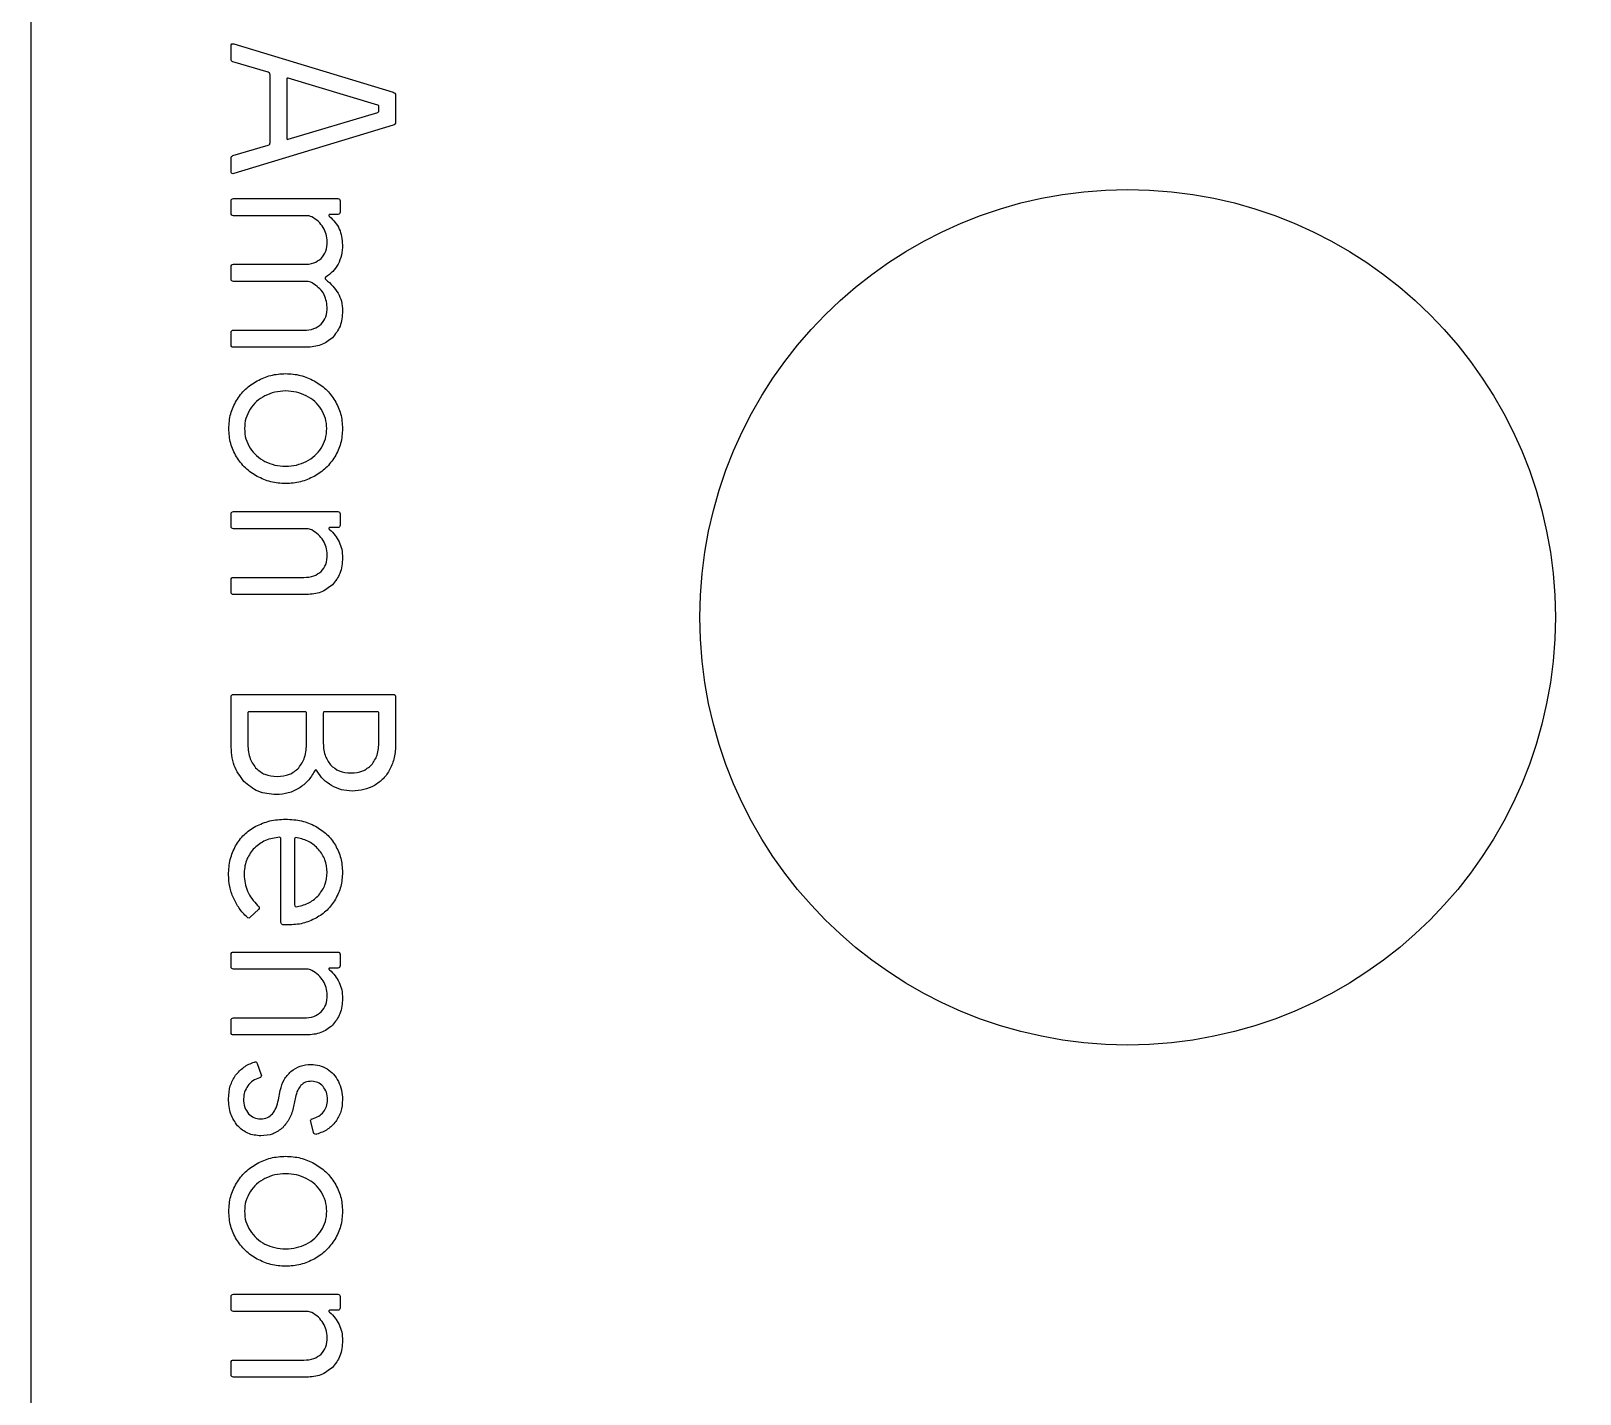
# Model space of a CAD drawing. Header units: millimetres. Extents: x 6.3 to 98.4, y -103.7 to -6.4.
# Drawn here: x 6.35 to 34.6, y -79.23 to -54.37 of the extents above; entities that cross this region are included whole.
import ezdxf

# ---------------------------------------------------------------- set-up
doc = ezdxf.new("R2010")
doc.units = ezdxf.units.MM
doc.layers.get('0').update_dxf_attribs({"linetype": 'CONTINUOUS'})

msp = doc.modelspace()

# ---------------------------------------------------------------- linework, layer by layer
for p, q in [((10, -54.881), (10, -54.641)), ((10.047, -54.606), (12.953, -55.489)), ((10.677, -55.125), (10.034, -54.936)), ((10.711, -56.406), (10.711, -55.172)), ((11.016, -55.249), (11.016, -56.329)), ((12.674, -55.721), (11.041, -55.232)), ((13, -55.545), (13, -56.033)), ((11.041, -56.346), (12.674, -55.858)), ((12.696, -55.832), (12.696, -55.746)), ((12.953, -56.089), (10.047, -56.972)), ((10.034, -56.642), (10.677, -56.453)), ((10, -56.938), (10, -56.698)), ((10.047, -56.972), (10.03, -56.976)), ((10, -57.696), (10, -57.469)), ((10.043, -57.426), (11.946, -57.426)), ((11.989, -57.469), (11.989, -57.675)), ((11.376, -57.739), (10.043, -57.739)), ((11.946, -57.718), (11.804, -57.718)), ((10, -58.896), (10, -58.669)), ((10.043, -58.626), (11.324, -58.626)), ((11.376, -58.939), (10.043, -58.939)), ((10, -60.096), (10, -59.869)), ((10.043, -59.826), (11.324, -59.826)), ((11.376, -60.139), (10.043, -60.139)), ((10, -63.405), (10, -63.178)), ((10.043, -63.135), (11.946, -63.135)), ((11.989, -63.178), (11.989, -63.383)), ((11.38, -63.448), (10.043, -63.448)), ((11.946, -63.426), (11.804, -63.426)), ((10, -64.605), (10, -64.378)), ((10.043, -64.335), (11.324, -64.335)), ((11.376, -64.648), (10.043, -64.648)), ((10, -67.378), (10, -66.512)), ((10.043, -66.469), (12.957, -66.469)), ((13, -66.512), (13, -67.369)), ((10.304, -66.808), (10.304, -67.348)), ((11.354, -66.786), (10.326, -66.786)), ((11.376, -67.348), (11.376, -66.808)), ((11.68, -66.808), (11.68, -67.331)), ((12.674, -66.786), (11.701, -66.786)), ((12.696, -67.331), (12.696, -66.808)), ((10.909, -70.626), (10.909, -69.113)), ((11.157, -69.122), (11.157, -70.301)), ((11.204, -69.083), (11.183, -69.079)), ((10.501, -70.391), (10.347, -70.532)), ((10.043, -71.166), (11.946, -71.166)), ((10, -71.436), (10, -71.209)), ((11.946, -71.458), (11.804, -71.458)), ((11.989, -71.209), (11.989, -71.415)), ((11.38, -71.479), (10.043, -71.479)), ((10, -72.636), (10, -72.409)), ((10.043, -72.366), (11.324, -72.366)), ((11.376, -72.679), (10.043, -72.679)), ((10.424, -73.172), (10.441, -73.168)), ((10.476, -73.198), (10.549, -73.403)), ((10.549, -73.403), (10.553, -73.421)), ((10.861, -73.862), (10.896, -73.691)), ((11.174, -73.815), (11.14, -73.982)), ((11.453, -74.256), (11.449, -74.239)), ((11.504, -74.458), (11.453, -74.256)), ((11.56, -74.488), (11.543, -74.492)), ((10, -77.676), (10, -77.449)), ((10.043, -77.406), (11.946, -77.406)), ((11.989, -77.449), (11.989, -77.655)), ((11.38, -77.719), (10.043, -77.719)), ((11.946, -77.698), (11.804, -77.698)), ((10, -78.876), (10, -78.649)), ((10.043, -78.606), (11.324, -78.606)), ((11.376, -78.919), (10.043, -78.919))]:
    msp.add_line(p, q)
msp.add_lwpolyline([(6.35, -98.694, 0.414214), (11.35, -103.694), (46.35, -103.694, 0.414214), (51.35, -98.694), (51.35, -11.35, 0.414214), (46.35, -6.35), (11.35, -6.35, 0.414214), (6.35, -11.35)], format="xyb", close=True)
msp.add_circle((26.35, -65.062), 7.8)
for points, knots in [([(10, -54.641), (10.002, -54.627), (10.006, -54.601), (10.033, -54.604), (10.047, -54.606)], [0, 0, 0, 0, 0.003423611, 0.006965806, 0.006965806, 0.006965806, 0.006965806]), ([(10.034, -54.936), (10.024, -54.93), (10.003, -54.918), (10.001, -54.893), (10, -54.881)], [0, 0, 0, 0, 0.003279932, 0.006918092, 0.006918092, 0.006918092, 0.006918092]), ([(10.711, -55.172), (10.71, -55.161), (10.707, -55.14), (10.687, -55.13), (10.677, -55.125)], [0, 0, 0, 0, 0.003016823, 0.00616802, 0.00616802, 0.00616802, 0.00616802]), ([(11.041, -55.232), (11.034, -55.231), (11.02, -55.23), (11.017, -55.243), (11.016, -55.249)], [0, 0, 0, 0, 0.001940416, 0.00357249, 0.00357249, 0.00357249, 0.00357249]), ([(12.953, -55.489), (12.967, -55.494), (12.994, -55.502), (12.998, -55.531), (13, -55.545)], [0, 0, 0, 0, 0.003977339, 0.007908035, 0.007908035, 0.007908035, 0.007908035]), ([(12.696, -55.746), (12.695, -55.741), (12.692, -55.729), (12.681, -55.723), (12.674, -55.721)], [0, 0, 0, 0, 0.00159247, 0.003524035, 0.003524035, 0.003524035, 0.003524035]), ([(12.674, -55.858), (12.681, -55.855), (12.692, -55.85), (12.695, -55.837), (12.696, -55.832)], [0, 0, 0, 0, 0.001931565, 0.003524484, 0.003524484, 0.003524484, 0.003524484]), ([(13, -56.033), (12.998, -56.048), (12.994, -56.076), (12.967, -56.085), (12.953, -56.089)], [0, 0, 0, 0, 0.00393115, 0.007908271, 0.007908271, 0.007908271, 0.007908271]), ([(10.677, -56.453), (10.687, -56.448), (10.707, -56.439), (10.71, -56.417), (10.711, -56.406)], [0, 0, 0, 0, 0.003151198, 0.006168935, 0.006168935, 0.006168935, 0.006168935]), ([(11.016, -56.329), (11.017, -56.336), (11.019, -56.351), (11.034, -56.348), (11.041, -56.346)], [0, 0, 0, 0, 0.001831255, 0.003759823, 0.003759823, 0.003759823, 0.003759823]), ([(10, -56.698), (10.001, -56.685), (10.003, -56.66), (10.024, -56.648), (10.034, -56.642)], [0, 0, 0, 0, 0.00363816, 0.006917796, 0.006917796, 0.006917796, 0.006917796]), ([(10.03, -56.976), (10.021, -56.974), (10.002, -56.969), (10.001, -56.949), (10, -56.938)], [0, 0, 0, 0, 0.002447866, 0.005436015, 0.005436015, 0.005436015, 0.005436015]), ([(10, -57.469), (10.002, -57.457), (10.005, -57.432), (10.03, -57.428), (10.043, -57.426)], [0, 0, 0, 0, 0.003388223, 0.006776398, 0.006776398, 0.006776398, 0.006776398]), ([(11.946, -57.426), (11.958, -57.428), (11.983, -57.432), (11.987, -57.457), (11.989, -57.469)], [0, 0, 0, 0, 0.003388162, 0.006776389, 0.006776389, 0.006776389, 0.006776389]), ([(10.043, -57.739), (10.03, -57.737), (10.005, -57.734), (10.002, -57.709), (10, -57.696)], [0, 0, 0, 0, 0.003388176, 0.006776398, 0.006776398, 0.006776398, 0.006776398]), ([(11.47, -57.761), (11.455, -57.754), (11.425, -57.742), (11.392, -57.74), (11.376, -57.739)], [0, 0, 0, 0, 0.004778473, 0.009736067, 0.009736067, 0.009736067, 0.009736067]), ([(11.68, -57.953), (11.652, -57.916), (11.595, -57.838), (11.513, -57.787), (11.47, -57.761)], [0, 0, 0, 0, 0.01384184, 0.02873808, 0.02873808, 0.02873808, 0.02873808]), ([(11.804, -57.718), (11.799, -57.718), (11.79, -57.718), (11.785, -57.725), (11.783, -57.728)], [0, 0, 0, 0, 0.001418312, 0.002517784, 0.002517784, 0.002517784, 0.002517784]), ([(11.783, -57.728), (11.783, -57.732), (11.783, -57.742), (11.791, -57.748), (11.796, -57.752)], [0, 0, 0, 0, 0.00112995, 0.00283501, 0.00283501, 0.00283501, 0.00283501]), ([(11.796, -57.752), (11.864, -57.824), (12.003, -57.97), (12.022, -58.17), (12.031, -58.271)], [0, 0, 0, 0, 0.02903735, 0.05845554, 0.05845554, 0.05845554, 0.05845554]), ([(11.989, -57.675), (11.987, -57.687), (11.983, -57.712), (11.958, -57.716), (11.946, -57.718)], [0, 0, 0, 0, 0.003388223, 0.006776398, 0.006776398, 0.006776398, 0.006776398]), ([(11.753, -58.211), (11.75, -58.165), (11.744, -58.074), (11.701, -57.993), (11.68, -57.953)], [0, 0, 0, 0, 0.01362206, 0.02700282, 0.02700282, 0.02700282, 0.02700282]), ([(11.644, -58.519), (11.675, -58.477), (11.744, -58.386), (11.75, -58.272), (11.753, -58.211)], [0, 0, 0, 0, 0.01542875, 0.0334234, 0.0334234, 0.0334234, 0.0334234]), ([(12.031, -58.271), (12.029, -58.335), (12.024, -58.458), (11.974, -58.571), (11.95, -58.624)], [0, 0, 0, 0, 0.01923302, 0.0365759, 0.0365759, 0.0365759, 0.0365759]), ([(10, -58.669), (10.002, -58.657), (10.005, -58.632), (10.03, -58.628), (10.043, -58.626)], [0, 0, 0, 0, 0.003388223, 0.006776398, 0.006776398, 0.006776398, 0.006776398]), ([(11.324, -58.626), (11.388, -58.624), (11.505, -58.619), (11.6, -58.55), (11.644, -58.519)], [0, 0, 0, 0, 0.01867521, 0.03433979, 0.03433979, 0.03433979, 0.03433979]), ([(11.95, -58.624), (11.92, -58.671), (11.862, -58.764), (11.772, -58.826), (11.727, -58.858)], [0, 0, 0, 0, 0.01637266, 0.03257021, 0.03257021, 0.03257021, 0.03257021]), ([(10.043, -58.939), (10.03, -58.937), (10.005, -58.934), (10.002, -58.909), (10, -58.896)], [0, 0, 0, 0, 0.003388176, 0.006775946, 0.006775946, 0.006775946, 0.006775946]), ([(11.479, -58.965), (11.463, -58.957), (11.431, -58.942), (11.395, -58.94), (11.376, -58.939)], [0, 0, 0, 0, 0.00509362, 0.01070201, 0.01070201, 0.01070201, 0.01070201]), ([(11.753, -59.406), (11.74, -59.316), (11.713, -59.13), (11.559, -59.021), (11.479, -58.965)], [0, 0, 0, 0, 0.02609594, 0.05407467, 0.05407467, 0.05407467, 0.05407467]), ([(11.727, -58.858), (11.72, -58.864), (11.705, -58.878), (11.719, -58.893), (11.727, -58.901)], [0, 0, 0, 0, 0.002443425, 0.005237259, 0.005237259, 0.005237259, 0.005237259]), ([(11.727, -58.901), (11.772, -58.94), (11.858, -59.015), (11.922, -59.109), (11.952, -59.153)], [0, 0, 0, 0, 0.01784672, 0.03397205, 0.03397205, 0.03397205, 0.03397205]), ([(11.952, -59.153), (11.975, -59.202), (12.024, -59.303), (12.029, -59.416), (12.031, -59.475)], [0, 0, 0, 0, 0.01583722, 0.03341351, 0.03341351, 0.03341351, 0.03341351]), ([(11.644, -59.717), (11.675, -59.675), (11.744, -59.583), (11.75, -59.468), (11.753, -59.406)], [0, 0, 0, 0, 0.01556513, 0.03361256, 0.03361256, 0.03361256, 0.03361256]), ([(12.031, -59.475), (12.026, -59.572), (12.016, -59.756), (11.901, -59.899), (11.847, -59.966)], [0, 0, 0, 0, 0.02849966, 0.05359563, 0.05359563, 0.05359563, 0.05359563]), ([(10, -59.869), (10.002, -59.857), (10.005, -59.832), (10.03, -59.828), (10.043, -59.826)], [0, 0, 0, 0, 0.00338777, 0.006776097, 0.006776097, 0.006776097, 0.006776097]), ([(11.324, -59.826), (11.388, -59.824), (11.506, -59.818), (11.6, -59.749), (11.644, -59.717)], [0, 0, 0, 0, 0.01868302, 0.03443038, 0.03443038, 0.03443038, 0.03443038]), ([(10.043, -60.139), (10.03, -60.137), (10.005, -60.134), (10.002, -60.109), (10, -60.096)], [0, 0, 0, 0, 0.003388025, 0.0067767, 0.0067767, 0.0067767, 0.0067767]), ([(11.847, -59.966), (11.78, -60.016), (11.64, -60.121), (11.466, -60.133), (11.376, -60.139)], [0, 0, 0, 0, 0.02470774, 0.05120827, 0.05120827, 0.05120827, 0.05120827]), ([(10.474, -60.75), (10.555, -60.712), (10.72, -60.635), (10.902, -60.624), (10.994, -60.619)], [0, 0, 0, 0, 0.02677047, 0.0541271, 0.0541271, 0.0541271, 0.0541271]), ([(10.994, -60.619), (11.086, -60.624), (11.268, -60.635), (11.433, -60.712), (11.515, -60.75)], [0, 0, 0, 0, 0.02735666, 0.05412713, 0.05412713, 0.05412713, 0.05412713]), ([(10.096, -61.11), (10.147, -61.037), (10.249, -60.892), (10.398, -60.797), (10.474, -60.75)], [0, 0, 0, 0, 0.02622018, 0.05260107, 0.05260107, 0.05260107, 0.05260107]), ([(10.994, -60.936), (10.928, -60.94), (10.797, -60.946), (10.676, -60.999), (10.617, -61.024)], [0, 0, 0, 0, 0.01983623, 0.03900445, 0.03900445, 0.03900445, 0.03900445]), ([(11.371, -61.024), (11.312, -60.999), (11.192, -60.946), (11.061, -60.94), (10.994, -60.936)], [0, 0, 0, 0, 0.01916822, 0.03900448, 0.03900448, 0.03900448, 0.03900448]), ([(11.515, -60.75), (11.59, -60.797), (11.74, -60.892), (11.841, -61.037), (11.892, -61.11)], [0, 0, 0, 0, 0.02638086, 0.05260107, 0.05260107, 0.05260107, 0.05260107]), ([(9.957, -61.622), (9.963, -61.531), (9.973, -61.35), (10.056, -61.189), (10.096, -61.11)], [0, 0, 0, 0, 0.0271706, 0.05359164, 0.05359164, 0.05359164, 0.05359164]), ([(10.345, -61.268), (10.316, -61.323), (10.256, -61.433), (10.248, -61.558), (10.244, -61.622)], [0, 0, 0, 0, 0.01829302, 0.03715811, 0.03715811, 0.03715811, 0.03715811]), ([(10.617, -61.024), (10.563, -61.056), (10.456, -61.119), (10.382, -61.219), (10.345, -61.268)], [0, 0, 0, 0, 0.01861852, 0.03689883, 0.03689883, 0.03689883, 0.03689883]), ([(11.644, -61.268), (11.607, -61.219), (11.533, -61.119), (11.425, -61.056), (11.371, -61.024)], [0, 0, 0, 0, 0.01828029, 0.03689884, 0.03689884, 0.03689884, 0.03689884]), ([(11.744, -61.622), (11.74, -61.558), (11.733, -61.433), (11.673, -61.323), (11.644, -61.268)], [0, 0, 0, 0, 0.01886509, 0.03715812, 0.03715812, 0.03715812, 0.03715812]), ([(11.892, -61.11), (11.933, -61.189), (12.015, -61.35), (12.026, -61.531), (12.031, -61.622)], [0, 0, 0, 0, 0.02642148, 0.0535916, 0.0535916, 0.0535916, 0.0535916]), ([(10.096, -62.134), (10.056, -62.055), (9.973, -61.894), (9.963, -61.714), (9.957, -61.622)], [0, 0, 0, 0, 0.0264206, 0.0535912, 0.0535912, 0.0535912, 0.0535912]), ([(10.244, -61.622), (10.248, -61.686), (10.256, -61.811), (10.316, -61.921), (10.345, -61.976)], [0, 0, 0, 0, 0.01886509, 0.03715812, 0.03715812, 0.03715812, 0.03715812]), ([(11.644, -61.976), (11.673, -61.921), (11.733, -61.811), (11.74, -61.686), (11.744, -61.622)], [0, 0, 0, 0, 0.01829304, 0.03715812, 0.03715812, 0.03715812, 0.03715812]), ([(12.031, -61.622), (12.026, -61.714), (12.015, -61.894), (11.933, -62.055), (11.892, -62.134)], [0, 0, 0, 0, 0.0271706, 0.0535912, 0.0535912, 0.0535912, 0.0535912]), ([(10.474, -62.494), (10.398, -62.447), (10.249, -62.352), (10.147, -62.207), (10.096, -62.134)], [0, 0, 0, 0, 0.02638086, 0.05260143, 0.05260143, 0.05260143, 0.05260143]), ([(10.345, -61.976), (10.382, -62.025), (10.456, -62.125), (10.563, -62.188), (10.617, -62.22)], [0, 0, 0, 0, 0.01828031, 0.03689856, 0.03689856, 0.03689856, 0.03689856]), ([(11.371, -62.22), (11.425, -62.188), (11.533, -62.125), (11.607, -62.025), (11.644, -61.976)], [0, 0, 0, 0, 0.01861828, 0.03689857, 0.03689857, 0.03689857, 0.03689857]), ([(11.892, -62.134), (11.841, -62.207), (11.74, -62.352), (11.59, -62.447), (11.515, -62.494)], [0, 0, 0, 0, 0.02622058, 0.05260144, 0.05260144, 0.05260144, 0.05260144]), ([(10.617, -62.22), (10.676, -62.245), (10.797, -62.298), (10.928, -62.304), (10.994, -62.308)], [0, 0, 0, 0, 0.01916838, 0.03900461, 0.03900461, 0.03900461, 0.03900461]), ([(10.994, -62.308), (11.061, -62.304), (11.192, -62.298), (11.312, -62.245), (11.371, -62.22)], [0, 0, 0, 0, 0.01983626, 0.03900464, 0.03900464, 0.03900464, 0.03900464]), ([(10.994, -62.625), (10.902, -62.62), (10.72, -62.609), (10.555, -62.532), (10.474, -62.494)], [0, 0, 0, 0, 0.02735663, 0.0541271, 0.0541271, 0.0541271, 0.0541271]), ([(11.515, -62.494), (11.433, -62.532), (11.268, -62.609), (11.086, -62.62), (10.994, -62.625)], [0, 0, 0, 0, 0.02677047, 0.05412713, 0.05412713, 0.05412713, 0.05412713]), ([(10, -63.178), (10.002, -63.165), (10.005, -63.14), (10.03, -63.137), (10.043, -63.135)], [0, 0, 0, 0, 0.003388223, 0.006776398, 0.006776398, 0.006776398, 0.006776398]), ([(11.946, -63.135), (11.958, -63.137), (11.983, -63.14), (11.987, -63.165), (11.989, -63.178)], [0, 0, 0, 0, 0.003388162, 0.006776389, 0.006776389, 0.006776389, 0.006776389]), ([(10.043, -63.448), (10.03, -63.446), (10.005, -63.442), (10.002, -63.417), (10, -63.405)], [0, 0, 0, 0, 0.003388176, 0.006776398, 0.006776398, 0.006776398, 0.006776398]), ([(11.47, -63.469), (11.456, -63.463), (11.427, -63.45), (11.396, -63.449), (11.38, -63.448)], [0, 0, 0, 0, 0.004677553, 0.009315764, 0.009315764, 0.009315764, 0.009315764]), ([(11.68, -63.662), (11.652, -63.625), (11.595, -63.547), (11.513, -63.496), (11.47, -63.469)], [0, 0, 0, 0, 0.01384184, 0.02873808, 0.02873808, 0.02873808, 0.02873808]), ([(11.804, -63.426), (11.799, -63.426), (11.79, -63.427), (11.785, -63.434), (11.783, -63.437)], [0, 0, 0, 0, 0.001418402, 0.002517525, 0.002517525, 0.002517525, 0.002517525]), ([(11.783, -63.437), (11.783, -63.441), (11.783, -63.451), (11.791, -63.457), (11.796, -63.461)], [0, 0, 0, 0, 0.00112995, 0.00283501, 0.00283501, 0.00283501, 0.00283501]), ([(11.796, -63.461), (11.832, -63.495), (11.901, -63.562), (11.949, -63.647), (11.971, -63.688)], [0, 0, 0, 0, 0.01485649, 0.0288594, 0.0288594, 0.0288594, 0.0288594]), ([(11.989, -63.383), (11.987, -63.396), (11.983, -63.421), (11.958, -63.425), (11.946, -63.426)], [0, 0, 0, 0, 0.003388223, 0.006776398, 0.006776398, 0.006776398, 0.006776398]), ([(11.753, -63.919), (11.75, -63.873), (11.744, -63.782), (11.701, -63.702), (11.68, -63.662)], [0, 0, 0, 0, 0.01362159, 0.02700278, 0.02700278, 0.02700278, 0.02700278]), ([(11.971, -63.688), (11.989, -63.732), (12.026, -63.826), (12.029, -63.926), (12.031, -63.979)], [0, 0, 0, 0, 0.01423045, 0.02994532, 0.02994532, 0.02994532, 0.02994532]), ([(11.644, -64.228), (11.675, -64.186), (11.744, -64.095), (11.75, -63.981), (11.753, -63.919)], [0, 0, 0, 0, 0.01542875, 0.0334234, 0.0334234, 0.0334234, 0.0334234]), ([(12.031, -63.979), (12.026, -64.077), (12.015, -64.261), (11.901, -64.405), (11.847, -64.472)], [0, 0, 0, 0, 0.02855284, 0.05378229, 0.05378229, 0.05378229, 0.05378229]), ([(10, -64.378), (10.002, -64.365), (10.005, -64.34), (10.03, -64.337), (10.043, -64.335)], [0, 0, 0, 0, 0.003388675, 0.0067767, 0.0067767, 0.0067767, 0.0067767]), ([(11.324, -64.335), (11.388, -64.332), (11.505, -64.327), (11.6, -64.259), (11.644, -64.228)], [0, 0, 0, 0, 0.01867521, 0.03433979, 0.03433979, 0.03433979, 0.03433979]), ([(10.043, -64.648), (10.03, -64.646), (10.005, -64.642), (10.002, -64.617), (10, -64.605)], [0, 0, 0, 0, 0.003388176, 0.006775946, 0.006775946, 0.006775946, 0.006775946]), ([(11.847, -64.472), (11.78, -64.523), (11.641, -64.629), (11.466, -64.641), (11.376, -64.648)], [0, 0, 0, 0, 0.02479253, 0.05130194, 0.05130194, 0.05130194, 0.05130194]), ([(10, -66.512), (10.002, -66.5), (10.005, -66.475), (10.03, -66.471), (10.043, -66.469)], [0, 0, 0, 0, 0.003388223, 0.006776398, 0.006776398, 0.006776398, 0.006776398]), ([(12.957, -66.469), (12.97, -66.471), (12.995, -66.475), (12.998, -66.5), (13, -66.512)], [0, 0, 0, 0, 0.003388176, 0.006776398, 0.006776398, 0.006776398, 0.006776398]), ([(10.326, -66.786), (10.319, -66.787), (10.307, -66.789), (10.305, -66.801), (10.304, -66.808)], [0, 0, 0, 0, 0.001694163, 0.003388053, 0.003388053, 0.003388053, 0.003388053]), ([(11.376, -66.808), (11.375, -66.801), (11.373, -66.789), (11.361, -66.787), (11.354, -66.786)], [0, 0, 0, 0, 0.00169389, 0.003388025, 0.003388025, 0.003388025, 0.003388025]), ([(11.701, -66.786), (11.695, -66.787), (11.683, -66.789), (11.681, -66.801), (11.68, -66.808)], [0, 0, 0, 0, 0.001694135, 0.003388025, 0.003388025, 0.003388025, 0.003388025]), ([(12.696, -66.808), (12.695, -66.801), (12.693, -66.789), (12.681, -66.787), (12.674, -66.786)], [0, 0, 0, 0, 0.00169389, 0.003388053, 0.003388053, 0.003388053, 0.003388053]), ([(10.231, -68.055), (10.164, -67.962), (10.018, -67.761), (10.006, -67.512), (10, -67.378)], [0, 0, 0, 0, 0.03373636, 0.07295146, 0.07295146, 0.07295146, 0.07295146]), ([(10.304, -67.348), (10.307, -67.44), (10.313, -67.607), (10.405, -67.746), (10.446, -67.808)], [0, 0, 0, 0, 0.02696478, 0.04902221, 0.04902221, 0.04902221, 0.04902221]), ([(11.234, -67.808), (11.275, -67.746), (11.367, -67.607), (11.373, -67.44), (11.376, -67.348)], [0, 0, 0, 0, 0.02205743, 0.04902221, 0.04902221, 0.04902221, 0.04902221]), ([(11.68, -67.331), (11.683, -67.415), (11.689, -67.569), (11.774, -67.697), (11.813, -67.755)], [0, 0, 0, 0, 0.02475945, 0.04523969, 0.04523969, 0.04523969, 0.04523969]), ([(12.561, -67.755), (12.6, -67.697), (12.687, -67.57), (12.692, -67.415), (12.696, -67.331)], [0, 0, 0, 0, 0.02055934, 0.04532556, 0.04532556, 0.04532556, 0.04532556]), ([(13, -67.369), (12.997, -67.454), (12.99, -67.615), (12.927, -67.764), (12.897, -67.834)], [0, 0, 0, 0, 0.02525675, 0.04798092, 0.04798092, 0.04798092, 0.04798092]), ([(11.813, -67.755), (11.864, -67.797), (11.971, -67.887), (12.112, -67.896), (12.186, -67.901)], [0, 0, 0, 0, 0.01934666, 0.04097708, 0.04097708, 0.04097708, 0.04097708]), ([(12.186, -67.901), (12.26, -67.896), (12.401, -67.887), (12.509, -67.797), (12.561, -67.755)], [0, 0, 0, 0, 0.02168324, 0.04116273, 0.04116273, 0.04116273, 0.04116273]), ([(10.823, -68.295), (10.709, -68.286), (10.486, -68.268), (10.315, -68.125), (10.231, -68.055)], [0, 0, 0, 0, 0.03333022, 0.06524711, 0.06524711, 0.06524711, 0.06524711]), ([(10.446, -67.808), (10.499, -67.854), (10.613, -67.95), (10.762, -67.96), (10.84, -67.965)], [0, 0, 0, 0, 0.02059631, 0.0434337, 0.0434337, 0.0434337, 0.0434337]), ([(10.84, -67.965), (10.918, -67.96), (11.067, -67.95), (11.181, -67.854), (11.234, -67.808)], [0, 0, 0, 0, 0.02283728, 0.04343386, 0.04343386, 0.04343386, 0.04343386]), ([(11.521, -67.866), (11.485, -67.929), (11.413, -68.053), (11.296, -68.137), (11.239, -68.179)], [0, 0, 0, 0, 0.02136674, 0.0425888, 0.0425888, 0.0425888, 0.0425888]), ([(11.569, -67.866), (11.56, -67.855), (11.544, -67.834), (11.529, -67.856), (11.521, -67.866)], [0, 0, 0, 0, 0.0032657, 0.006372888, 0.006372888, 0.006372888, 0.006372888]), ([(11.832, -68.132), (11.779, -68.096), (11.673, -68.026), (11.603, -67.919), (11.569, -67.866)], [0, 0, 0, 0, 0.01898705, 0.03776949, 0.03776949, 0.03776949, 0.03776949]), ([(12.897, -67.834), (12.86, -67.895), (12.788, -68.014), (12.671, -68.092), (12.614, -68.13)], [0, 0, 0, 0, 0.02104906, 0.04136569, 0.04136569, 0.04136569, 0.04136569]), ([(11.239, -68.179), (11.175, -68.213), (11.044, -68.282), (10.898, -68.29), (10.823, -68.295)], [0, 0, 0, 0, 0.02144211, 0.043596, 0.043596, 0.043596, 0.043596]), ([(12.207, -68.231), (12.14, -68.227), (12.009, -68.219), (11.891, -68.161), (11.832, -68.132)], [0, 0, 0, 0, 0.01981456, 0.03912505, 0.03912505, 0.03912505, 0.03912505]), ([(12.614, -68.13), (12.551, -68.159), (12.422, -68.22), (12.28, -68.227), (12.207, -68.231)], [0, 0, 0, 0, 0.02061266, 0.04229504, 0.04229504, 0.04229504, 0.04229504]), ([(10.081, -69.231), (10.129, -69.159), (10.225, -69.013), (10.373, -68.92), (10.448, -68.873)], [0, 0, 0, 0, 0.02568299, 0.05175303, 0.05175303, 0.05175303, 0.05175303]), ([(10.448, -68.873), (10.532, -68.836), (10.706, -68.758), (10.896, -68.749), (10.994, -68.745)], [0, 0, 0, 0, 0.02731234, 0.05657875, 0.05657875, 0.05657875, 0.05657875]), ([(10.994, -68.745), (11.093, -68.749), (11.282, -68.758), (11.455, -68.834), (11.539, -68.871)], [0, 0, 0, 0, 0.02920722, 0.05631281, 0.05631281, 0.05631281, 0.05631281]), ([(11.539, -68.871), (11.612, -68.917), (11.758, -69.007), (11.855, -69.149), (11.903, -69.218)], [0, 0, 0, 0, 0.02572007, 0.05082016, 0.05082016, 0.05082016, 0.05082016]), ([(10.853, -69.075), (10.765, -69.091), (10.595, -69.123), (10.465, -69.237), (10.403, -69.291)], [0, 0, 0, 0, 0.0263735, 0.05077064, 0.05077064, 0.05077064, 0.05077064]), ([(10.909, -69.113), (10.906, -69.099), (10.9, -69.069), (10.869, -69.073), (10.853, -69.075)], [0, 0, 0, 0, 0.003800211, 0.007991142, 0.007991142, 0.007991142, 0.007991142]), ([(11.183, -69.079), (11.175, -69.082), (11.157, -69.089), (11.157, -69.11), (11.157, -69.122)], [0, 0, 0, 0, 0.002206241, 0.005483783, 0.005483783, 0.005483783, 0.005483783]), ([(11.596, -69.296), (11.542, -69.243), (11.43, -69.137), (11.28, -69.101), (11.204, -69.083)], [0, 0, 0, 0, 0.0223305, 0.04530209, 0.04530209, 0.04530209, 0.04530209]), ([(9.953, -69.756), (9.958, -69.662), (9.967, -69.478), (10.044, -69.312), (10.081, -69.231)], [0, 0, 0, 0, 0.02809566, 0.05450746, 0.05450746, 0.05450746, 0.05450746]), ([(10.403, -69.291), (10.354, -69.358), (10.253, -69.496), (10.242, -69.667), (10.236, -69.756)], [0, 0, 0, 0, 0.0242276, 0.05033154, 0.05033154, 0.05033154, 0.05033154]), ([(11.749, -69.713), (11.743, -69.635), (11.731, -69.482), (11.641, -69.357), (11.596, -69.296)], [0, 0, 0, 0, 0.02297773, 0.04524769, 0.04524769, 0.04524769, 0.04524769]), ([(11.903, -69.218), (11.94, -69.295), (12.017, -69.451), (12.026, -69.625), (12.031, -69.713)], [0, 0, 0, 0, 0.02531897, 0.05160495, 0.05160495, 0.05160495, 0.05160495]), ([(10.041, -70.178), (10.015, -70.111), (9.964, -69.975), (9.956, -69.829), (9.953, -69.756)], [0, 0, 0, 0, 0.02154948, 0.04335741, 0.04335741, 0.04335741, 0.04335741]), ([(10.236, -69.756), (10.247, -69.861), (10.27, -70.074), (10.412, -70.235), (10.484, -70.318)], [0, 0, 0, 0, 0.03074213, 0.06276389, 0.06276389, 0.06276389, 0.06276389]), ([(11.601, -70.127), (11.644, -70.067), (11.732, -69.943), (11.743, -69.791), (11.749, -69.713)], [0, 0, 0, 0, 0.02183037, 0.04468472, 0.04468472, 0.04468472, 0.04468472]), ([(12.031, -69.713), (12.026, -69.801), (12.016, -69.973), (11.94, -70.128), (11.903, -70.204)], [0, 0, 0, 0, 0.02596798, 0.05118778, 0.05118778, 0.05118778, 0.05118778]), ([(10.291, -70.532), (10.24, -70.479), (10.139, -70.374), (10.073, -70.243), (10.041, -70.178)], [0, 0, 0, 0, 0.02194767, 0.04356308, 0.04356308, 0.04356308, 0.04356308]), ([(10.484, -70.318), (10.498, -70.331), (10.521, -70.353), (10.507, -70.38), (10.501, -70.391)], [0, 0, 0, 0, 0.005022391, 0.008309015, 0.008309015, 0.008309015, 0.008309015]), ([(11.157, -70.301), (11.159, -70.315), (11.164, -70.344), (11.194, -70.341), (11.209, -70.339)], [0, 0, 0, 0, 0.003761814, 0.007632316, 0.007632316, 0.007632316, 0.007632316]), ([(11.209, -70.339), (11.285, -70.32), (11.435, -70.284), (11.546, -70.178), (11.601, -70.127)], [0, 0, 0, 0, 0.02324293, 0.04527172, 0.04527172, 0.04527172, 0.04527172]), ([(11.903, -70.204), (11.856, -70.274), (11.762, -70.413), (11.62, -70.504), (11.549, -70.549)], [0, 0, 0, 0, 0.02489261, 0.04986819, 0.04986819, 0.04986819, 0.04986819]), ([(10.347, -70.532), (10.338, -70.539), (10.32, -70.555), (10.301, -70.54), (10.291, -70.532)], [0, 0, 0, 0, 0.00307004, 0.006328717, 0.006328717, 0.006328717, 0.006328717]), ([(11.549, -70.549), (11.471, -70.585), (11.31, -70.66), (11.132, -70.669), (11.041, -70.673)], [0, 0, 0, 0, 0.02569697, 0.05271551, 0.05271551, 0.05271551, 0.05271551]), ([(10.943, -70.669), (10.933, -70.665), (10.913, -70.658), (10.91, -70.637), (10.909, -70.626)], [0, 0, 0, 0, 0.002977022, 0.005891593, 0.005891593, 0.005891593, 0.005891593]), ([(11.041, -70.673), (11.022, -70.673), (10.99, -70.673), (10.957, -70.67), (10.943, -70.669)], [0, 0, 0, 0, 0.005679599, 0.009870567, 0.009870567, 0.009870567, 0.009870567]), ([(10, -71.209), (10.002, -71.197), (10.005, -71.172), (10.03, -71.168), (10.043, -71.166)], [0, 0, 0, 0, 0.003388223, 0.006776398, 0.006776398, 0.006776398, 0.006776398]), ([(11.946, -71.166), (11.958, -71.168), (11.983, -71.172), (11.987, -71.197), (11.989, -71.209)], [0, 0, 0, 0, 0.003388162, 0.006776389, 0.006776389, 0.006776389, 0.006776389]), ([(10.043, -71.479), (10.03, -71.477), (10.005, -71.474), (10.002, -71.449), (10, -71.436)], [0, 0, 0, 0, 0.003388176, 0.006776398, 0.006776398, 0.006776398, 0.006776398]), ([(11.804, -71.458), (11.799, -71.458), (11.79, -71.458), (11.785, -71.465), (11.783, -71.468)], [0, 0, 0, 0, 0.001418312, 0.002517784, 0.002517784, 0.002517784, 0.002517784]), ([(11.783, -71.468), (11.783, -71.472), (11.783, -71.482), (11.791, -71.488), (11.796, -71.492)], [0, 0, 0, 0, 0.00112995, 0.00283501, 0.00283501, 0.00283501, 0.00283501]), ([(11.989, -71.415), (11.987, -71.427), (11.983, -71.452), (11.958, -71.456), (11.946, -71.458)], [0, 0, 0, 0, 0.003388675, 0.0067767, 0.0067767, 0.0067767, 0.0067767]), ([(11.47, -71.501), (11.456, -71.494), (11.427, -71.482), (11.396, -71.48), (11.38, -71.479)], [0, 0, 0, 0, 0.004677717, 0.009315873, 0.009315873, 0.009315873, 0.009315873]), ([(11.68, -71.693), (11.652, -71.656), (11.595, -71.578), (11.513, -71.527), (11.47, -71.501)], [0, 0, 0, 0, 0.01384184, 0.02873808, 0.02873808, 0.02873808, 0.02873808]), ([(11.753, -71.951), (11.75, -71.905), (11.744, -71.814), (11.701, -71.733), (11.68, -71.693)], [0, 0, 0, 0, 0.01362253, 0.02700329, 0.02700329, 0.02700329, 0.02700329]), ([(11.796, -71.492), (11.832, -71.527), (11.901, -71.594), (11.949, -71.678), (11.971, -71.719)], [0, 0, 0, 0, 0.01485614, 0.02885986, 0.02885986, 0.02885986, 0.02885986]), ([(11.971, -71.719), (11.989, -71.764), (12.026, -71.857), (12.029, -71.958), (12.031, -72.011)], [0, 0, 0, 0, 0.01423, 0.02994487, 0.02994487, 0.02994487, 0.02994487]), ([(11.644, -72.259), (11.675, -72.217), (11.744, -72.126), (11.75, -72.012), (11.753, -71.951)], [0, 0, 0, 0, 0.01542834, 0.03342299, 0.03342299, 0.03342299, 0.03342299]), ([(12.031, -72.011), (12.026, -72.108), (12.015, -72.292), (11.901, -72.436), (11.847, -72.503)], [0, 0, 0, 0, 0.02855237, 0.05378222, 0.05378222, 0.05378222, 0.05378222]), ([(11.324, -72.366), (11.388, -72.364), (11.505, -72.359), (11.6, -72.29), (11.644, -72.259)], [0, 0, 0, 0, 0.01867521, 0.03433979, 0.03433979, 0.03433979, 0.03433979]), ([(10, -72.409), (10.002, -72.397), (10.005, -72.372), (10.03, -72.368), (10.043, -72.366)], [0, 0, 0, 0, 0.003388223, 0.006776398, 0.006776398, 0.006776398, 0.006776398]), ([(11.847, -72.503), (11.78, -72.555), (11.641, -72.661), (11.466, -72.673), (11.376, -72.679)], [0, 0, 0, 0, 0.02479278, 0.05130211, 0.05130211, 0.05130211, 0.05130211]), ([(10.043, -72.679), (10.03, -72.677), (10.005, -72.674), (10.002, -72.649), (10, -72.636)], [0, 0, 0, 0, 0.003388326, 0.006776097, 0.006776097, 0.006776097, 0.006776097]), ([(9.953, -73.841), (9.957, -73.761), (9.966, -73.608), (10.044, -73.477), (10.081, -73.414)], [0, 0, 0, 0, 0.02352414, 0.04513398, 0.04513398, 0.04513398, 0.04513398]), ([(10.081, -73.414), (10.128, -73.361), (10.223, -73.252), (10.357, -73.199), (10.424, -73.172)], [0, 0, 0, 0, 0.0210248, 0.0425154, 0.0425154, 0.0425154, 0.0425154]), ([(10.441, -73.168), (10.449, -73.169), (10.466, -73.173), (10.472, -73.189), (10.476, -73.198)], [0, 0, 0, 0, 0.002270328, 0.004861517, 0.004861517, 0.004861517, 0.004861517]), ([(10.553, -73.421), (10.551, -73.429), (10.546, -73.447), (10.529, -73.455), (10.519, -73.459)], [0, 0, 0, 0, 0.002407473, 0.005439974, 0.005439974, 0.005439974, 0.005439974]), ([(10.896, -73.691), (10.914, -73.622), (10.949, -73.489), (11.044, -73.391), (11.091, -73.343)], [0, 0, 0, 0, 0.02082515, 0.04042185, 0.04042185, 0.04042185, 0.04042185]), ([(11.091, -73.343), (11.145, -73.306), (11.255, -73.229), (11.389, -73.22), (11.457, -73.215)], [0, 0, 0, 0, 0.01934272, 0.03947599, 0.03947599, 0.03947599, 0.03947599]), ([(11.457, -73.215), (11.509, -73.218), (11.612, -73.225), (11.703, -73.273), (11.749, -73.296)], [0, 0, 0, 0, 0.01534984, 0.03055837, 0.03055837, 0.03055837, 0.03055837]), ([(11.749, -73.296), (11.791, -73.327), (11.876, -73.388), (11.929, -73.479), (11.956, -73.526)], [0, 0, 0, 0, 0.01537148, 0.03125552, 0.03125552, 0.03125552, 0.03125552]), ([(10.304, -73.607), (10.282, -73.644), (10.238, -73.715), (10.231, -73.799), (10.227, -73.841)], [0, 0, 0, 0, 0.0126981, 0.0249049, 0.0249049, 0.0249049, 0.0249049]), ([(10.519, -73.459), (10.476, -73.475), (10.391, -73.505), (10.333, -73.573), (10.304, -73.607)], [0, 0, 0, 0, 0.01344718, 0.02644053, 0.02644053, 0.02644053, 0.02644053]), ([(11.273, -73.596), (11.251, -73.626), (11.203, -73.691), (11.184, -73.771), (11.174, -73.815)], [0, 0, 0, 0, 0.01084737, 0.0241996, 0.0241996, 0.0241996, 0.0241996]), ([(11.47, -73.523), (11.431, -73.526), (11.357, -73.529), (11.3, -73.575), (11.273, -73.596)], [0, 0, 0, 0, 0.0115022, 0.02148734, 0.02148734, 0.02148734, 0.02148734]), ([(11.676, -73.616), (11.647, -73.589), (11.589, -73.535), (11.51, -73.527), (11.47, -73.523)], [0, 0, 0, 0, 0.01151764, 0.02310604, 0.02310604, 0.02310604, 0.02310604]), ([(11.757, -73.858), (11.755, -73.811), (11.75, -73.723), (11.699, -73.65), (11.676, -73.616)], [0, 0, 0, 0, 0.01370564, 0.02599208, 0.02599208, 0.02599208, 0.02599208]), ([(11.956, -73.526), (11.978, -73.577), (12.023, -73.683), (12.029, -73.799), (12.031, -73.858)], [0, 0, 0, 0, 0.01667398, 0.03429208, 0.03429208, 0.03429208, 0.03429208]), ([(10.118, -74.336), (10.07, -74.266), (9.967, -74.118), (9.958, -73.937), (9.953, -73.841)], [0, 0, 0, 0, 0.02479146, 0.05311148, 0.05311148, 0.05311148, 0.05311148]), ([(10.227, -73.841), (10.229, -73.895), (10.233, -73.995), (10.289, -74.078), (10.315, -74.115)], [0, 0, 0, 0, 0.01600814, 0.02932457, 0.02932457, 0.02932457, 0.02932457]), ([(10.754, -74.117), (10.778, -74.081), (10.831, -74.004), (10.851, -73.912), (10.861, -73.862)], [0, 0, 0, 0, 0.01278011, 0.02788728, 0.02788728, 0.02788728, 0.02788728]), ([(11.14, -73.982), (11.121, -74.057), (11.084, -74.202), (10.987, -74.315), (10.941, -74.37)], [0, 0, 0, 0, 0.02290429, 0.04413013, 0.04413013, 0.04413013, 0.04413013]), ([(11.684, -74.083), (11.706, -74.05), (11.75, -73.982), (11.755, -73.901), (11.757, -73.858)], [0, 0, 0, 0, 0.01141123, 0.02402512, 0.02402512, 0.02402512, 0.02402512]), ([(12.031, -73.858), (12.027, -73.932), (12.019, -74.076), (11.945, -74.199), (11.909, -74.258)], [0, 0, 0, 0, 0.02201617, 0.04245204, 0.04245204, 0.04245204, 0.04245204]), ([(10.315, -74.115), (10.347, -74.142), (10.411, -74.198), (10.497, -74.206), (10.54, -74.209)], [0, 0, 0, 0, 0.01226224, 0.024965, 0.024965, 0.024965, 0.024965]), ([(10.54, -74.209), (10.583, -74.206), (10.665, -74.2), (10.725, -74.144), (10.754, -74.117)], [0, 0, 0, 0, 0.01242963, 0.02394725, 0.02394725, 0.02394725, 0.02394725]), ([(11.449, -74.239), (11.451, -74.231), (11.455, -74.213), (11.473, -74.208), (11.483, -74.205)], [0, 0, 0, 0, 0.002307974, 0.005182851, 0.005182851, 0.005182851, 0.005182851]), ([(11.483, -74.205), (11.523, -74.192), (11.6, -74.167), (11.657, -74.11), (11.684, -74.083)], [0, 0, 0, 0, 0.01241642, 0.02385165, 0.02385165, 0.02385165, 0.02385165]), ([(11.909, -74.258), (11.863, -74.31), (11.766, -74.416), (11.63, -74.463), (11.56, -74.488)], [0, 0, 0, 0, 0.02038894, 0.04238026, 0.04238026, 0.04238026, 0.04238026]), ([(10.54, -74.518), (10.458, -74.511), (10.298, -74.496), (10.177, -74.389), (10.118, -74.336)], [0, 0, 0, 0, 0.02384946, 0.04709157, 0.04709157, 0.04709157, 0.04709157]), ([(10.941, -74.37), (10.884, -74.413), (10.766, -74.503), (10.618, -74.513), (10.54, -74.518)], [0, 0, 0, 0, 0.02082337, 0.04357215, 0.04357215, 0.04357215, 0.04357215]), ([(11.543, -74.492), (11.535, -74.49), (11.516, -74.486), (11.509, -74.468), (11.504, -74.458)], [0, 0, 0, 0, 0.002407826, 0.005439907, 0.005439907, 0.005439907, 0.005439907]), ([(10.096, -75.381), (10.147, -75.309), (10.249, -75.164), (10.398, -75.069), (10.474, -75.021)], [0, 0, 0, 0, 0.02622055, 0.05260144, 0.05260144, 0.05260144, 0.05260144]), ([(10.474, -75.021), (10.555, -74.983), (10.72, -74.906), (10.902, -74.896), (10.994, -74.891)], [0, 0, 0, 0, 0.02677047, 0.05412704, 0.05412704, 0.05412704, 0.05412704]), ([(10.994, -74.891), (11.086, -74.896), (11.268, -74.906), (11.433, -74.983), (11.515, -75.021)], [0, 0, 0, 0, 0.0273566, 0.05412707, 0.05412707, 0.05412707, 0.05412707]), ([(11.515, -75.021), (11.59, -75.069), (11.74, -75.164), (11.841, -75.309), (11.892, -75.381)], [0, 0, 0, 0, 0.02638115, 0.05260135, 0.05260135, 0.05260135, 0.05260135]), ([(9.957, -75.893), (9.963, -75.802), (9.973, -75.621), (10.056, -75.461), (10.096, -75.381)], [0, 0, 0, 0, 0.02717013, 0.05359116, 0.05359116, 0.05359116, 0.05359116]), ([(10.617, -75.296), (10.563, -75.327), (10.456, -75.391), (10.382, -75.49), (10.345, -75.54)], [0, 0, 0, 0, 0.01861825, 0.03689856, 0.03689856, 0.03689856, 0.03689856]), ([(10.994, -75.208), (10.928, -75.211), (10.797, -75.218), (10.676, -75.27), (10.617, -75.296)], [0, 0, 0, 0, 0.01983623, 0.03900445, 0.03900445, 0.03900445, 0.03900445]), ([(11.371, -75.296), (11.312, -75.27), (11.192, -75.218), (11.061, -75.211), (10.994, -75.208)], [0, 0, 0, 0, 0.01916805, 0.03900437, 0.03900437, 0.03900437, 0.03900437]), ([(11.644, -75.54), (11.607, -75.49), (11.533, -75.391), (11.425, -75.327), (11.371, -75.296)], [0, 0, 0, 0, 0.01828029, 0.03689857, 0.03689857, 0.03689857, 0.03689857]), ([(11.892, -75.381), (11.933, -75.461), (12.015, -75.621), (12.026, -75.802), (12.031, -75.893)], [0, 0, 0, 0, 0.02642104, 0.05359117, 0.05359117, 0.05359117, 0.05359117]), ([(10.345, -75.54), (10.316, -75.594), (10.256, -75.705), (10.248, -75.83), (10.244, -75.893)], [0, 0, 0, 0, 0.01829346, 0.03715808, 0.03715808, 0.03715808, 0.03715808]), ([(11.744, -75.893), (11.74, -75.83), (11.733, -75.705), (11.673, -75.594), (11.644, -75.54)], [0, 0, 0, 0, 0.01886509, 0.03715812, 0.03715812, 0.03715812, 0.03715812]), ([(10.096, -76.406), (10.056, -76.326), (9.973, -76.165), (9.963, -75.985), (9.957, -75.893)], [0, 0, 0, 0, 0.0264206, 0.05359167, 0.05359167, 0.05359167, 0.05359167]), ([(10.244, -75.893), (10.248, -75.957), (10.256, -76.082), (10.316, -76.193), (10.345, -76.247)], [0, 0, 0, 0, 0.01886509, 0.03715856, 0.03715856, 0.03715856, 0.03715856]), ([(11.644, -76.247), (11.673, -76.193), (11.733, -76.082), (11.74, -75.957), (11.744, -75.893)], [0, 0, 0, 0, 0.01829304, 0.03715859, 0.03715859, 0.03715859, 0.03715859]), ([(12.031, -75.893), (12.026, -75.985), (12.015, -76.165), (11.933, -76.326), (11.892, -76.406)], [0, 0, 0, 0, 0.0271706, 0.05359164, 0.05359164, 0.05359164, 0.05359164]), ([(10.345, -76.247), (10.382, -76.296), (10.456, -76.396), (10.563, -76.459), (10.617, -76.491)], [0, 0, 0, 0, 0.01828031, 0.03689856, 0.03689856, 0.03689856, 0.03689856]), ([(11.371, -76.491), (11.425, -76.459), (11.533, -76.396), (11.607, -76.296), (11.644, -76.247)], [0, 0, 0, 0, 0.01861828, 0.03689857, 0.03689857, 0.03689857, 0.03689857]), ([(10.474, -76.766), (10.398, -76.718), (10.249, -76.623), (10.147, -76.478), (10.096, -76.406)], [0, 0, 0, 0, 0.02638115, 0.05260134, 0.05260134, 0.05260134, 0.05260134]), ([(10.617, -76.491), (10.676, -76.517), (10.797, -76.569), (10.928, -76.576), (10.994, -76.579)], [0, 0, 0, 0, 0.01916822, 0.03900445, 0.03900445, 0.03900445, 0.03900445]), ([(10.994, -76.579), (11.061, -76.576), (11.192, -76.569), (11.312, -76.517), (11.371, -76.491)], [0, 0, 0, 0, 0.01983626, 0.03900448, 0.03900448, 0.03900448, 0.03900448]), ([(11.892, -76.406), (11.841, -76.478), (11.74, -76.623), (11.59, -76.718), (11.515, -76.766)], [0, 0, 0, 0, 0.02622021, 0.05260135, 0.05260135, 0.05260135, 0.05260135]), ([(10.994, -76.896), (10.902, -76.891), (10.72, -76.881), (10.555, -76.804), (10.474, -76.766)], [0, 0, 0, 0, 0.02735663, 0.05412692, 0.05412692, 0.05412692, 0.05412692]), ([(11.515, -76.766), (11.433, -76.804), (11.268, -76.881), (11.086, -76.891), (10.994, -76.896)], [0, 0, 0, 0, 0.02677029, 0.05412695, 0.05412695, 0.05412695, 0.05412695]), ([(10, -77.449), (10.002, -77.437), (10.005, -77.412), (10.03, -77.408), (10.043, -77.406)], [0, 0, 0, 0, 0.003388223, 0.006776398, 0.006776398, 0.006776398, 0.006776398]), ([(10.043, -77.719), (10.03, -77.717), (10.005, -77.714), (10.002, -77.689), (10, -77.676)], [0, 0, 0, 0, 0.003388176, 0.006776398, 0.006776398, 0.006776398, 0.006776398]), ([(11.946, -77.406), (11.958, -77.408), (11.983, -77.412), (11.987, -77.437), (11.989, -77.449)], [0, 0, 0, 0, 0.003388162, 0.006776389, 0.006776389, 0.006776389, 0.006776389]), ([(11.989, -77.655), (11.987, -77.667), (11.983, -77.692), (11.958, -77.696), (11.946, -77.698)], [0, 0, 0, 0, 0.003388223, 0.006776398, 0.006776398, 0.006776398, 0.006776398]), ([(11.47, -77.741), (11.456, -77.734), (11.427, -77.722), (11.396, -77.72), (11.38, -77.719)], [0, 0, 0, 0, 0.004677553, 0.009315764, 0.009315764, 0.009315764, 0.009315764]), ([(11.68, -77.933), (11.652, -77.896), (11.595, -77.818), (11.513, -77.767), (11.47, -77.741)], [0, 0, 0, 0, 0.01384184, 0.02873808, 0.02873808, 0.02873808, 0.02873808]), ([(11.753, -78.191), (11.75, -78.145), (11.744, -78.054), (11.701, -77.973), (11.68, -77.933)], [0, 0, 0, 0, 0.01362206, 0.02700325, 0.02700325, 0.02700325, 0.02700325]), ([(11.804, -77.698), (11.799, -77.698), (11.79, -77.698), (11.785, -77.705), (11.783, -77.708)], [0, 0, 0, 0, 0.001418402, 0.002517525, 0.002517525, 0.002517525, 0.002517525]), ([(11.783, -77.708), (11.783, -77.712), (11.783, -77.722), (11.791, -77.728), (11.796, -77.732)], [0, 0, 0, 0, 0.00112995, 0.00283501, 0.00283501, 0.00283501, 0.00283501]), ([(11.796, -77.732), (11.832, -77.767), (11.901, -77.834), (11.949, -77.918), (11.971, -77.959)], [0, 0, 0, 0, 0.01485649, 0.02885981, 0.02885981, 0.02885981, 0.02885981]), ([(11.971, -77.959), (11.989, -78.004), (12.026, -78.097), (12.029, -78.198), (12.031, -78.251)], [0, 0, 0, 0, 0.01423, 0.02994487, 0.02994487, 0.02994487, 0.02994487]), ([(11.644, -78.499), (11.675, -78.457), (11.744, -78.366), (11.75, -78.252), (11.753, -78.191)], [0, 0, 0, 0, 0.01542875, 0.03342293, 0.03342293, 0.03342293, 0.03342293]), ([(12.031, -78.251), (12.026, -78.348), (12.015, -78.532), (11.901, -78.676), (11.847, -78.743)], [0, 0, 0, 0, 0.02855284, 0.05378229, 0.05378229, 0.05378229, 0.05378229]), ([(11.324, -78.606), (11.388, -78.604), (11.505, -78.599), (11.6, -78.53), (11.644, -78.499)], [0, 0, 0, 0, 0.01867521, 0.03433979, 0.03433979, 0.03433979, 0.03433979]), ([(10, -78.649), (10.002, -78.637), (10.005, -78.612), (10.03, -78.608), (10.043, -78.606)], [0, 0, 0, 0, 0.003388675, 0.0067767, 0.0067767, 0.0067767, 0.0067767]), ([(11.847, -78.743), (11.78, -78.795), (11.641, -78.901), (11.466, -78.913), (11.376, -78.919)], [0, 0, 0, 0, 0.02479253, 0.05130194, 0.05130194, 0.05130194, 0.05130194]), ([(10.043, -78.919), (10.03, -78.917), (10.005, -78.914), (10.002, -78.889), (10, -78.876)], [0, 0, 0, 0, 0.003388176, 0.006776398, 0.006776398, 0.006776398, 0.006776398])]:
    msp.add_open_spline(points, degree=3, knots=knots)

doc.saveas('drawing.dxf')
